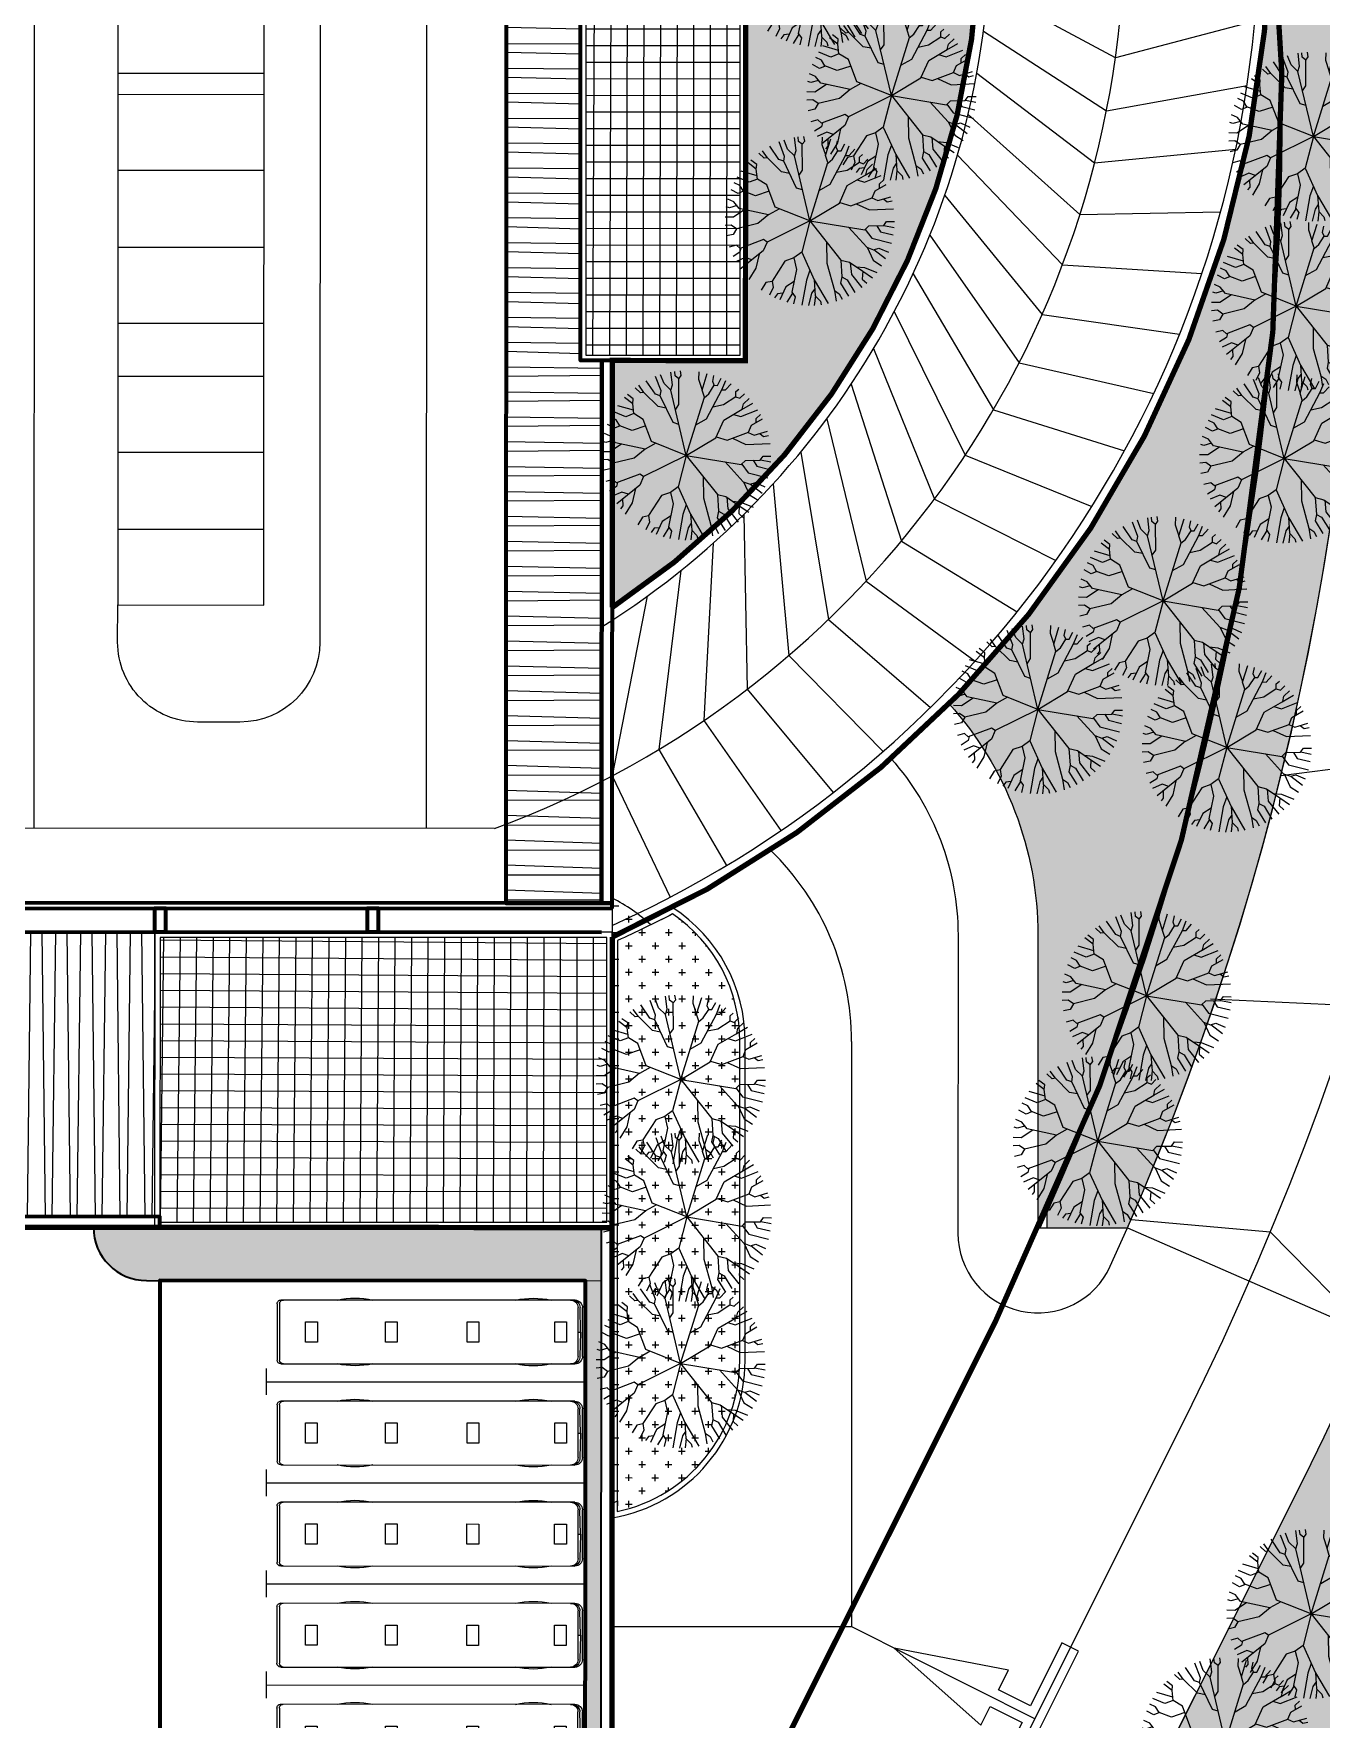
# Model space of a CAD drawing. Header units: millimetres. Extents: x -840588 to 786814, y -467537 to 194195.
# Drawn here: x 425150 to 473559, y -235413 to -172039 of the extents above; entities that cross this region are included whole.
import ezdxf

# ---------------------------------------------------------------- set-up
doc = ezdxf.new("R2010")
doc.units = ezdxf.units.MM
doc.header["$LTSCALE"] = 100
doc.header["$MEASUREMENT"] = 0
for name, color, linetype in [('1gt tim duong', 10, 'Continuous'), ('A-hatch', 139, 'Continuous'), ('A-Plnt', 23, 'Continuous'), ('A-tree', 3, 'Continuous'), ('caycay', 96, 'Continuous'), ('ct-ramdoc', 250, 'Continuous'), ('ctrinh-cot', 7, 'Continuous'), ('ctrinh-mai 1', 16, 'Continuous'), ('ctrinh-mai 2', 24, 'Continuous'), ('gthong-phan lanxe', 9, 'Continuous'), ('gthong-tim duong', 6, 'Continuous'), ('gthong-viahe', 5, 'Continuous')]:
    doc.layers.add(name, color=color, linetype=linetype)
for name, color, linetype, lineweight in [('A-Area', 134, 'Continuous', 35), ('ct-bai xe', 95, 'Continuous', 100), ('ct-phan loxe', 95, 'Continuous', 15), ('ct-xebuyt', 148, 'Continuous', 13), ('ctrinh-chinh', 24, 'Continuous', 100), ('PV_X_Lo', 1, 'Continuous', 9)]:
    doc.layers.add(name, color=color, linetype=linetype, lineweight=lineweight)
pattern_1 = [(0, (-616518.5952939871, -1205217.903546091), (1.665334536937735e-16, 0.625), []), (90, (-616518.5952939871, -1205217.903546091), (-0.625, 1.665334536937735e-16), [])]

# ---------------------------------------------------------------- blocks, each defined once
blk = doc.blocks.new('htrgrr')
at = {"ltscale": 10}
for p, q in [((-903.0737704914063, 0), (903.0737704914063, 0)), ((-1180.942622951232, -11161.06557377055), (-1180.942622951232, -277.8688524590107)), ((0, -69.46721311472356), (-903.0737704914063, -92.62295081967022)), ((-903.0737704914063, -162.0901639343938), (903.0737704914063, -162.0901639345102)), ((0, -162.0901639345102), (0, -69.46721311472356)), ((0, -69.46721311472356), (903.0737704914063, -92.62295081967022)), ((1180.942622951232, -277.8688524590107), (1180.942622951232, -11161.06557377055)), ((1042.008196720853, -11207.37704918033), (-1042.008196720853, -11207.37704918033)), ((1042.008196720853, -11300), (-1042.008196720853, -11300))]:
    blk.add_line(p, q, dxfattribs=at)
for points in [[(375.2198343565688, -1027.67339785106), (375.2198343565688, -594.4204250621842), (-375.2198343565688, -594.4204250621842), (-375.2198343565688, -1027.67339785106)], [(375.2198343565688, -4272.293837453122), (375.2198343565688, -3839.040864664246), (-375.2198343565688, -3839.040864664246), (-375.2198343565688, -4272.293837453122)], [(375.2198343565688, -7285.274362727185), (375.2198343565688, -6852.021389938309), (-375.2198343565688, -6852.021389938309), (-375.2198343565688, -7285.274362727185)], [(375.2198343565688, -10244.59532106423), (375.2198343565688, -9811.342348275357), (-375.2198343565688, -9811.342348275357), (-375.2198343565688, -10244.59532106423)]]:
    blk.add_lwpolyline(points, close=True, dxfattribs=at)
for centre, radius, start, end in [((-903.0737704914063, -277.8688524590107), 277.8688524590164, 90, 180), ((903.0737704914063, -277.8688524590107), 277.8688524590164, 0, 90), ((-903.0737704914063, -370.4918032786809), 277.8688524590164, 90, 180), ((-903.0737704914063, -439.9590163934045), 277.8688524590164, 90, 180), ((903.0737704914063, -370.4918032786809), 277.8688524590164, 0, 90), ((903.0737704914063, -439.9590163935209), 277.8688524590164, 0, 90), ((1919.031762295403, -1817.725409836043), 3169.441598360655, 167.9819880926131, 192.0180119073869), ((-1919.031762295403, -1817.725409836043), 3169.441598360655, 347.981988092613, 12.01801190738696), ((1919.031762295403, -8417.110655737692), 3169.441598360655, 167.9819880926131, 192.0180119073869), ((-1919.031762295403, -8417.110655737692), 3169.441598360655, 347.981988092613, 12.01801190738696), ((-1042.008196720853, -11068.44262295077), 138.9344262295082, 180, 270), ((-1042.008196720853, -11161.06557377055), 138.9344262295082, 180, 270), ((1042.008196720853, -11068.44262295077), 138.9344262295082, 270, 0), ((1042.008196720853, -11161.06557377055), 138.9344262295082, 270, 0)]:
    blk.add_arc(centre, radius, start, end, dxfattribs=at)
blk = doc.blocks.new('nhadauxenhieutang')
at = {"layer": 'ctrinh-mai 1'}
h = blk.add_hatch(dxfattribs=at)
h.set_pattern_fill('ANSI32', color=256, scale=2.5, angle=315, style=0)
h.set_pattern_definition([(0, (-616518.5952939871, -1205217.903546091), (2.775557561562891e-16, 0.9375), []), (0, (-616518.2827939877, -1205218.21604609), (2.775557561562891e-16, 0.9375), [])])
h.paths.add_polyline_path([(-5.400000885128975, 36.79999674111605), (-9.000001475214958, 36.79999674111605), (-9.000001475214958, -36.79999818676151), (-5.400000885128975, -36.79999818676151), (-5.400000885128975, -16.39999824017286), (-6.200001070392318, -16.39999824017286), (-6.200001070392318, 16.39999824040569), (-5.400000885128975, 16.39999824040569)], flags=0)
at = {"layer": 'ctrinh-mai 2'}
h = blk.add_hatch(dxfattribs=at)
h.set_pattern_fill('ANSI37', color=256, scale=5, angle=315, style=0)
h.set_pattern_definition(pattern_1)
h.paths.add_polyline_path([(-0.2000003806315362, 16.19999790634029), (-6.000000689644367, 16.19999790610746), (-6.000000689527951, -16.19999790587462), (-0.2000003807479516, -16.19999790610746)])
h = blk.add_hatch(dxfattribs=at)
h.set_pattern_fill('ANSI32', color=256, scale=2.5, angle=45, style=0)
h.set_pattern_definition([(90, (-616518.5952939871, -1205217.903546091), (-0.9375, 1.665334536937735e-16), []), (90, (-616518.2827939877, -1205217.591046091), (-0.9375, 1.665334536937735e-16), [])])
h.paths.add_polyline_path([(-126.0000206602272, -48.59999737353064), (-22.19975390762556, -48.59999737353064), (-22.19975390762556, -37.89999806811102), (-134.2000219970942, -37.89998831949197), (-134.2000219970942, -44.69999912194908), (-126.0000206602272, -44.69999912194908)])
h = blk.add_hatch(dxfattribs=at)
h.set_pattern_fill('ANSI37', color=256, scale=5, angle=315, style=0)
h.set_pattern_definition(pattern_1)
h.paths.add_polyline_path([(-5.200000857468694, -38.09999809740111), (-22.00000358792022, -38.09999809740111), (-22.00000358792022, -48.7999919091817), (-5.200000857468694, -48.7999919091817)])
at = {"layer": 'A-hatch'}
for p, q in [((-23.60000387125183, -5.600000336766243), (-18.10000266868155, -5.600000336766243)), ((-23.60000386845786, -6.400000282097608), (-18.10000266588759, -6.400000282097608)), ((-23.60000386997126, -9.250000085681677), (-18.10000266740099, -9.250000085681677)), ((-23.60000386973843, -12.14999988535419), (-18.10000266716816, -12.14999988535419)), ((-23.60000386973843, -14.99999968893826), (-18.10000266716816, -14.99999968893826)), ((-23.60000386973843, -16.99999955156818), (-18.10000266716816, -16.99999955156818)), ((-23.60000386962201, -19.84999935515225), (-18.10000266716816, -19.84999935515225)), ((-23.60000386985485, -22.74999915482476), (-18.10000266740099, -22.74999915482476))]:
    blk.add_line(p, q, dxfattribs=at)
blk.add_lwpolyline([(-23.60000386834145, -26.99999886238948), (-23.60000386822503, -25.59999895840883), (-18.10000266577117, -25.59999895840883), (-18.10000266577117, 25.59999751253054), (-23.60000386834145, 25.59999751253054), (-23.60000386834145, 26.99999741604552, -0.414213562373095), (-20.60000337660313, 29.99999720929191), (-19.00000281329267, 29.99999720929191, -0.4142135623730401), (-16.00000232155435, 26.99999741604552), (-16.00000232155435, -26.99999886238948, -0.4142135623730952), (-19.00000281329267, -29.99999865563586), (-20.60000337660313, -29.99999865563586, -0.4142135623730999)], format="xyb", close=True, dxfattribs=at)
blk.add_lwpolyline([(-23.60000386834145, 25.59999751253054), (-23.60000386822503, -25.59999895840883), (-18.10000266577117, -25.59999895840883), (-18.10000266577117, 25.59999751253054)], close=True, dxfattribs=at)
at = {"layer": 'A-Plnt'}
for radius, start, end in [(41.70000683516264, 294.0587962147717, 65.94120378522825), (41.30000676959753, 294.3067876879796, 65.69321231202035), (31.20000511407852, 302.1441577488064, 56.98409002094551), (30.80000504851341, 303.5007613258384, 56.49923867416157)]:
    blk.add_arc((-22.00000360608101, -7.229391485452652e-07), radius, start, end, dxfattribs=at)
at = {"layer": 'ct-ramdoc'}
for points in [[(19.13947632303461, -3.637822072254494), (13.90135251311585, -5.015531389974058), (9.104656457202509, -2.437302243662998)], [(8.940330802812241, -4.016967025585473), (13.56770165334456, -7.000090047484264), (18.85460896976292, -6.049064568942413)], [(8.695833623292856, -5.586223183432594), (13.12443502771202, -8.963075197534636), (18.42853907123208, -8.439400167902932)], [(8.371798451407813, -7.141004514880478), (12.57291873556096, -10.89843713515438), (17.86273921921384, -10.80056734243408)], [(7.969064915901981, -8.677282323827967), (11.91485248960089, -12.80021128756925), (17.15916494233534, -13.12440537824295)], [(7.488676566048525, -10.19107586098835), (11.15226437768433, -14.66253659524955), (16.32024794863537, -15.40288257901557)], [(6.931878167320974, -11.6784626361914), (10.28750461281743, -16.47967357584275), (15.34888772014529, -17.62812402565032)], [(6.30011247668881, -13.1355885847006), (9.32323828956578, -18.24602201278321), (14.24844149174169, -19.79243879276328)], [(5.595016503473744, -14.5586780521553), (8.26243717118632, -19.95613821339794), (13.02271264814772, -21.88834653189406)], [(4.818417268106714, -15.94404357788153), (7.108370530186221, -21.60475178784691), (11.67593757843133, -23.90860332385637)], [(3.972327067516744, -17.2880954509601), (5.864595073391683, -23.18678188952617), (10.21277103410102, -25.84622671594843)], [(3.058938261470757, -18.58735101064667), (4.534943980397657, -24.69735287525691), (8.638270041090436, -27.69451985461637)], [(2.080617591389455, -19.8384436708875), (3.123515089857392, -26.13180933124386), (6.957876421860419, -29.44709463161416)], [(1.039900048170239, -21.0381316433195), (1.634658270864747, -27.48573041963391), (5.17739798722323, -31.09789376216941)], [(-0.06051769712939858, -22.18330633826554), (0.07296201668214053, -28.75494350446388), (3.302988462965004, -32.64121172064915)], [(-1.217784279840998, -23.27100041834638), (-1.556760695995763, -29.93553701019846), (1.341126221464947, -34.07171445991844)], [(-2.428901030914858, -24.29839548841119), (-3.249487240565941, -31.02387247723527), (-0.7014081089291722, -35.38445784733631)], [(-3.69072974647861, -25.26282939803787), (-5.000000819563866, -32.01659577479586), (-2.817555079353042, -36.57490475242957)]]:
    blk.add_lwpolyline(points, dxfattribs=at)
at = {"layer": 'ctrinh-chinh'}
for points in [[(-5.400000885128975, 36.79999674111605), (-9.000001475214958, 36.79999674111605), (-9.000001475214958, -36.79999818676151), (-5.400000885128975, -36.79999818676151), (-5.400000885128975, -16.39999824017286), (-6.200001070392318, -16.39999824017286), (-6.200001070392318, 16.39999824040569), (-5.400000885128975, 16.39999824040569), (-5.400000885128975, 36.79999674111605)], [(-5.400000885128975, -36.79999818676151), (-5.000000819680281, -36.79999818676151), (-5.000000819680281, -16.39999968605116), (-5.400000885128975, -16.39999968605116)], [(-5.000000819563866, -36.99999817297794), (-5.000000819563866, -36.79999818676151), (-134.6000220626593, -36.79999818676151), (-134.6000220626593, -36.99999817297794), (-5.000000819563866, -36.99999817297794)], [(-22.20025371282827, -37.89999811095186), (-22.20025379094295, -36.99999817297794), (-21.80025338253472, -36.99999817297794), (-21.80025330442004, -37.89999811095186)], [(-14.20025240152609, -37.89999811095186), (-14.20025247964077, -36.99999817297794), (-13.80025207123253, -36.99999817297794), (-13.80025199311785, -37.89999811095186)], [(-22.00000360608101, -48.99999734596349), (-22.00000360608101, -48.59999737353064), (-126.0000206490513, -48.59999737353064), (-126.0000206490513, -48.99999734596349), (-22.00000360608101, -48.99999734596349)]]:
    blk.add_lwpolyline(points, close=True, dxfattribs=at)
blk.add_lwpolyline([(-134.2000216539018, -37.89999811374582), (-5.400001233094372, -37.89999775541946)], dxfattribs=at)
at = {"layer": 'ctrinh-cot', "ltscale": 5}
blk.add_lwpolyline([(-5.000000819563866, -16.39999824017286), (-5.000000819563866, -48.99999189539813), (-134.6000220616115, -48.99999189539813), (-134.6000220616115, 48.9999959000852), (-5.000000819563866, 48.9999959000852), (-5.000000819563866, 16.39999824040569), (0, 16.39999824040569), (0, -16.39999824017286), (-5.000000819563866, -16.39999824017286)], dxfattribs=at)
for points in [[(0, 16.39999824040569), (-6.200001070392318, 16.39999824040569), (-6.200001070392318, -16.39999824017286), (0, -16.39999824017286)], [(-0.2000003807479516, 16.19999790610746), (-6.000000689644367, 16.19999790610746), (-6.000000689644367, -16.19999790610746), (-0.2000003807479516, -16.19999790610746)], [(-22.20000362070277, -48.99999189539813), (-5.00000082468614, -48.99999189539813), (-5.00000082468614, -37.89999811118469), (-22.20000362070277, -37.89999811118469)], [(-22.00000358792022, -48.7999919091817), (-5.200000857468694, -48.7999919091817), (-5.200000857468694, -38.09999809740111), (-22.00000358792022, -38.09999809740111)]]:
    blk.add_lwpolyline(points, close=True, dxfattribs=at)
at = {"layer": 'ctrinh-mai 1'}
blk.add_lwpolyline([(-126.0000206602272, -48.59999737353064), (-22.19975390762556, -48.59999737353064), (-22.19975390762556, -37.89999806811102), (-134.2000219970942, -37.89998831949197), (-134.2000219970942, -44.69999912194908), (-126.0000206602272, -44.69999912194908)], close=True, dxfattribs=at)
at = {"layer": 'gthong-tim duong', "ltscale": 50}
for p, q in [((-26.75000378268305, 33.99999693408608), (-26.75000378268305, -33.99999837973155)), ((-12.00000196695328, 33.99999693408608), (-12.00000196695328, -33.99999837973155))]:
    blk.add_line(p, q, dxfattribs=at)
blk.add_lwpolyline([(-9.427710584597662, -33.99999837973155), (-117.5000192596344, -33.99999837973155, -0.4142135623732263), (-128.0000209807185, -23.49999910336919), (-128.000020980835, 23.49999765749089, -0.4142135623727053), (-117.5000192597508, 33.99999693385325), (-9.427710584946908, 33.99999693408608)], format="xyb", dxfattribs=at)
blk.add_arc((-22.00000360608101, -7.229391485452652e-07), 36.25000594183803, 290.2930482890334, 69.70695171096666, dxfattribs=at)
blk = doc.blocks.new('plxe')
at = {"ltscale": 0.1}
for p, q in [((0, 0), (-8.485282087814994, 8.485282085835934)), ((-0.3535533662652597, -0.353553366381675), (0.3535533661488444, 0.3535533661488444))]:
    blk.add_line(p, q, dxfattribs=at)
blk = doc.blocks.new('A$C537F0C63')
at = {"layer": 'caycay'}
for p, q in [((6.159981289129064, 11.93632074141715), (6.202302373265411, 12.27858844433285)), ((6.605483960749552, 11.93623077391385), (6.617402898351429, 12.259334795428)), ((6.826178093167982, 11.29693891192437), (6.890286666319298, 12.23129105439875)), ((3.003826198455499, 10.71583942823054), (2.568862697771692, 11.14364282684619)), ((3.269952949845901, 10.73353164103173), (2.956771443390608, 11.39790803732103)), ((3.573577700022724, 11.08070473705084), (3.272457403527369, 11.57568824168993)), ((3.810128005825391, 11.09643069598314), (3.573577700022724, 11.08070473705084)), ((3.910690972326847, 11.37062830588184), (3.788839569944685, 11.81686011959391)), ((3.810128005825391, 11.09643069598314), (3.910690972326847, 11.37062830588184)), ((4.235841180721764, 10.50048805131519), (3.810128005825391, 11.09643069598314)), ((4.712688563198753, 10.80137484274019), (4.265887160996499, 11.99052643422328)), ((4.700099824054632, 10.83487223221164), (4.906208114261972, 11.58543264324908)), ((4.906208114261972, 11.58543264324908), (4.852080984670465, 12.1454581428552)), ((6.353129947037814, 11.71136866716915), (6.159981289129064, 11.93632074141715)), ((6.353129947037814, 11.71136866716915), (6.605483960749552, 11.93623077391385)), ((6.447514687970397, 9.84495994712779), (6.353129947037814, 11.71136866716915)), ((6.970036149243242, 10.92007571294744), (6.826178093167982, 11.29693891192437)), ((6.970036149243242, 10.92007571294744), (7.441234408583114, 11.42699881628141)), ((7.441234408583114, 11.42699881628141), (7.651727496751846, 12.08642798159781)), ((7.68363426896758, 10.90806475621866), (8.019816777752567, 11.97964079065423)), ((8.113333231842262, 10.69883864084841), (8.712313031195663, 11.70768604843033)), ((8.933407776050444, 10.87226001470481), (9.272947348141315, 11.41112699440055)), ((9.171925964052207, 10.85838502353727), (9.537986088387697, 11.24360011898898)), ((1.76967368680198, 9.623145921275864), (1.343038968556357, 9.988975225947797)), ((2.008257406407211, 10.05514116568156), (1.666088850062806, 10.35901247844595)), ((2.310344671936036, 10.1849830326064), (2.008257406407211, 10.05514116568156)), ((2.272467924871307, 10.54832825371341), (2.042717878081021, 10.72445268446245)), ((2.296077634156973, 10.19319036591696), (2.272467924871307, 10.54832825371341)), ((3.222511420288356, 9.660279909650853), (2.296077634156973, 10.19319036591696)), ((3.269952949845901, 10.73353164103173), (3.003826198455499, 10.71583942823054)), ((4.50370063718583, 8.70506324478265), (3.269952949845901, 10.73353164103173)), ((4.592421611992904, 10.24268936957378), (4.235841180721764, 10.50048805131519)), ((4.577421300939022, 10.28284407086176), (4.712688563198753, 10.80137484274019)), ((6.125898059370229, 6.139521315279126), (4.577421300939022, 10.28284407086176)), ((6.125898059370229, 6.139521315279126), (6.970036149243242, 10.92007571294744)), ((6.717420145090728, 9.489459469132271), (6.447514687970397, 9.84495994712779)), ((6.948042777010414, 8.570320168466424), (7.76638461697803, 10.55685856171476)), ((7.392351211692585, 9.648875252361904), (7.965382829468581, 9.797246468468074)), ((7.76638461697803, 10.55685856171476), (7.68363426896758, 10.90806475621866)), ((7.76638461697803, 10.55685856171476), (8.113333231842262, 10.69883864084841)), ((7.965382829468581, 9.797246468468074), (8.933407776050444, 10.87226001470481)), ((8.933407776050444, 10.87226001470481), (9.171925964052207, 10.85838502353727)), ((9.733678942880942, 10.44985240105962), (10.13871553562058, 10.78615722681207)), ((9.786865097747068, 10.09668076723392), (9.733678942880942, 10.44985240105962)), ((9.745379681935447, 9.38050785887026), (9.786865097747068, 10.09668076723392)), ((9.759203255198372, 9.619244142235402), (10.88575250038048, 10.01737219720235)), ((9.786865097747068, 10.09668076723392), (10.35685576614924, 10.5884511891054)), ((0.9218848354175861, 8.526406249260617), (0.5914981488203921, 8.797440291094972)), ((2.008086131005257, 8.717519836023712), (0.7635036424217105, 9.129316388596635)), ((1.920139873705921, 9.225739964920649), (1.087115961723612, 9.647311538588838)), ((1.883955297300417, 9.24431646832818), (1.76967368680198, 9.623145921275864)), ((3.267708861298161, 8.533747915149434), (1.883955297300417, 9.24431646832818)), ((2.5351559760893, 8.909919010715385), (2.008086131005257, 8.717519836023712)), ((3.993460937123018, 9.543984048803395), (3.222511420288356, 9.660279909650853)), ((5.316408449507435, 8.305498213470855), (4.50370063718583, 8.70506324478265)), ((6.527199968382774, 8.412167402177147), (6.948042777010414, 8.570320168466424)), ((8.578119715861249, 7.281614840641851), (9.092822924165375, 8.921003827472305)), ((9.092822924165375, 8.921003827472305), (9.745379681935447, 9.38050785887026)), ((9.745379681935447, 9.38050785887026), (10.35249974897306, 9.183089075660973)), ((9.944313991869421, 8.175001025898382), (10.80974500087541, 8.559510920527828)), ((10.35249974897306, 9.183089075660973), (11.20201209581137, 9.59306054910121)), ((10.80974500087541, 8.559510920527828), (11.04832709143011, 8.991530669089116)), ((11.04832709143011, 8.991530669089116), (11.44374410946693, 9.207825855861302)), ((11.20595707066968, 8.407509828190086), (11.70062178621083, 8.711759320220153)), ((1.12084364940165, 7.320901045324717), (0.1511815814883448, 7.552586191002774)), ((1.280611972542829, 8.044912836274307), (0.444487546075834, 8.466659778718167)), ((0.7097976248769555, 7.419110072511103), (0.4466466944213607, 7.186909447627841)), ((0.9357337090696092, 8.218872061683214), (0.9218848354175861, 8.526406249260617)), ((1.541375211712875, 7.549264594850683), (1.12084364940165, 7.320901045324717)), ((1.521030883770436, 7.555591163691133), (1.280611972542829, 8.044912836274307)), ((3.097987199351337, 7.065927705370996), (1.521030883770436, 7.555591163691133)), ((3.884867362274235, 7.354371150599036), (3.097987199351337, 7.065927705370996)), ((3.914115354094974, 7.298525660517043), (3.267708861298161, 8.533747915149434)), ((8.94424461397648, 8.447760988721711), (9.944313991869421, 8.175001025898382)), ((9.0886019582249, 6.750771228889789), (11.18806748264615, 7.336222721740342)), ((10.79366673980257, 8.552387381641893), (11.20595707066968, 8.407509828190086)), ((11.18806748264615, 7.336222721740342), (11.54099752982074, 7.835271000905777)), ((11.33254625860354, 7.540524095533328), (11.89576276779189, 7.413002362918633)), ((11.54099752982074, 7.835271000905777), (11.95948603860597, 8.053456869412912)), ((11.89576276779189, 7.413002362918633), (12.11310363743178, 7.4986918541872)), ((1.757476259455871, 6.679553776459215), (0.00855774800220388, 6.661205396139849)), ((0.4466466944213607, 7.186909447627841), (0.08666564667146304, 7.2448509023925)), ((2.703754449681583, 7.188340914177388), (1.757476259455871, 6.679553776459215)), ((6.125898059370229, 6.139521315279126), (2.179125049486174, 5.25103580450741)), ((6.125898059370229, 6.139521315279126), (3.914115354094974, 7.298525660517043)), ((6.125898059370229, 6.139521315279126), (4.039744528603478, 3.175083687405277)), ((6.125898059370229, 6.139521315279126), (8.578119715861249, 7.281614840641851)), ((6.125898059370229, 6.139521315279126), (9.309124815248651, 4.773858037136961)), ((6.125898059370229, 6.139521315279126), (6.842971201978798, 3.89649221743457)), ((8.279060999553622, 7.142313947006187), (9.0886019582249, 6.750771228889789)), ((9.075402950122225, 6.757166716884967), (9.900688603102026, 6.150819989943557)), ((9.900688603102026, 6.150819989943557), (11.46386237296974, 5.868288854795537)), ((10.77352595946286, 7.220637597380119), (11.64532254343067, 6.712682137225784)), ((11.46386237296974, 5.868288854795537), (11.83055046181835, 6.160203181647375)), ((11.64532254343067, 6.712682137225784), (12.23443119234435, 6.755833524115587)), ((11.83055046181835, 6.160203181647375), (12.26543294043586, 6.154373944329564)), ((0.5706603464168438, 5.768348654561123), (-1.699427230050787e-06, 5.730386201154033)), ((0.7806298194373085, 5.506956316930882), (0.04189879572368227, 5.315400935116486)), ((1.063396316407307, 5.057959221958299), (0.1397583337929973, 4.775609911099309)), ((0.7973220304920687, 5.486148682266503), (0.5706603464168438, 5.768348654561123)), ((1.863759347223095, 5.527326392111718), (0.7973220304920687, 5.486148682266503)), ((1.301357276712224, 5.505615774418402), (1.063396316407307, 5.057959221958299)), ((2.147618291040999, 5.278660692089034), (1.715808944849414, 4.625734219735023)), ((2.179125049486174, 5.25103580450741), (1.863759347223095, 5.527326392111718)), ((3.339595652047137, 5.512285084278119), (2.113923366072413, 3.99826194187699)), ((9.309124815248651, 4.773858037136961), (9.56344752651421, 4.969106941811333)), ((9.56344752651421, 4.969106941811333), (11.29217119894747, 4.430094099112466)), ((11.46386237296974, 5.868288854795537), (11.72795570972085, 5.469711782065133)), ((11.72795570972085, 5.469711782065133), (12.21933158095999, 5.388423248077743)), ((1.715808944849414, 4.625734219735023), (0.307439249689196, 4.179975674378511)), ((1.230773230763589, 3.880098522535263), (0.5654086178583384, 3.53661498738802)), ((1.603983964610961, 3.791791144500166), (0.7979776640349883, 3.08873558965206)), ((1.623038097397512, 3.787286263777787), (1.230773230763589, 3.880098522535263)), ((2.113923366072413, 3.99826194187699), (1.623038097397512, 3.787286263777787)), ((2.086705644269387, 3.98654600703594), (1.703781163858366, 3.019787908731814)), ((4.993965494963049, 4.531040710644447), (5.060837633816845, 3.005173691082746)), ((6.842971201978798, 3.89649221743457), (6.058139944627328, 1.852742682112876)), ((6.842971201978798, 3.89649221743457), (7.432333557888342, 3.519514546744176)), ((9.309124815248651, 4.773858037136961), (9.616567334425781, 4.170077324375598)), ((9.616567334425781, 4.170077324375598), (11.35931998142405, 2.929313197353622)), ((9.93769863442867, 3.941450450896809), (10.23341044859262, 2.932877378403646)), ((10.47633774106362, 3.557950291473389), (10.95106070157999, 3.753440934466198)), ((10.95106070157999, 3.753440934466198), (11.66045975862653, 3.481945362666011)), ((11.22320598487931, 4.451586098773987), (11.30987888816526, 4.16373455730718)), ((11.29217119894747, 4.430094099112466), (11.5425597731919, 4.68452039962358)), ((11.30987888816526, 4.16373455730718), (11.83210555871847, 3.873839490315731)), ((11.5425597731919, 4.68452039962358), (12.06343262891096, 4.577516196506622)), ((1.703781163858366, 3.019787908731814), (1.11193678613563, 2.596291564444982)), ((2.360128743846872, 2.528373258541251), (1.492859571077133, 2.110982061632967)), ((2.952599385069334, 2.620357636184053), (2.360128743846872, 2.528373258541251)), ((3.428623164742021, 2.985834134982724), (2.496129963798012, 2.269877917915437)), ((3.369906157186051, 2.940729452180676), (3.339813401926222, 2.088173656051367)), ((4.039744528603478, 3.175083687405277), (3.428623164742021, 2.985834134982724)), ((4.039744528603478, 3.175083687405277), (4.031693542077846, 1.955804082903342)), ((5.060837633816845, 3.005173691082746), (4.630837960547069, 0.98501350143124)), ((6.328418276112643, 2.556572256453364), (6.621925523577374, 1.860491597191867)), ((7.432333557888342, 3.519514546744176), (7.280434323314694, 2.677135711990559)), ((7.280434323314694, 2.677135711990559), (7.715867288097797, 1.041460912816547)), ((7.432333557888342, 3.519514546744176), (8.098582012036786, 3.326026642433135)), ((8.098582012036786, 3.326026642433135), (9.111636380646814, 1.936837856093916)), ((10.23341044859262, 2.932877378403646), (10.78588893792767, 2.142211417256476)), ((10.9181057199894, 3.243447097807802), (10.92924841445711, 2.741344290425332)), ((10.92924841445711, 2.741344290425332), (11.10547083382698, 2.548124503166036)), ((2.496129963798012, 2.269877917915437), (1.822411499113514, 1.760689831018681)), ((2.56307497484886, 1.709560079856601), (2.246554855188151, 1.380875038601516)), ((2.496129963798012, 2.269877917915437), (2.56307497484886, 1.709560079856601)), ((3.339813401926222, 2.088173656051367), (2.637745125197398, 1.087092649082479)), ((3.661068871806492, 1.723103908010671), (3.151986367873178, 0.7683009200591187)), ((4.151889424236288, 1.488197098566161), (3.632459803578968, 0.5291005140024936)), ((4.031693542077846, 1.955804082903342), (3.661068871806492, 1.723103908010671)), ((4.029956023412524, 1.954728688528121), (4.151889424236288, 1.488197098566161)), ((6.058139944627328, 1.852742682112876), (5.148106664306397, 0.07830981133520254)), ((6.058139944627328, 1.852742682112876), (6.046166258151061, 0.6926535401726142)), ((6.621925523577374, 1.860491597191867), (7.04603830007909, 0.06930147462480818)), ((7.510773716396216, 1.811866424770415), (8.13382774245838, 1.455661724790843)), ((8.13382774245838, 1.455661724790843), (8.63363335412214, 0.5354539643340104)), ((9.111636380646814, 1.936837856093916), (9.05441034496107, 1.457435791671742)), ((9.05441034496107, 1.457435791671742), (9.356284565004898, 0.9185323608435283)), ((9.108831235360412, 1.913318816441461), (9.563043515889149, 1.847932786524325)), ((9.563043515889149, 1.847932786524325), (9.928087916650838, 1.318988235496363)), ((4.291746997165319, 0.7246533119759988), (4.111621739852126, 0.339800697278406)), ((4.630837960547069, 0.98501350143124), (4.291746997165319, 0.7246533119759988)), ((4.630837960547069, 0.98501350143124), (4.553144487388636, 0.2048409433373308)), ((5.687346443359274, 0.2823844214362907), (5.63783512871305, 0.01939518188373768)), ((6.046166258151061, 0.6926535401726142), (5.687346443359274, 0.2823844214362907)), ((6.032371784920542, 0.6769075088304817), (6.148760987558489, 2.060398401226848e-06)), ((6.051426148278551, 1.202184490222862), (6.300487340380641, 0.8879269488934369)), ((6.300487340380641, 0.8879269488934369), (6.566832978940511, 0.01583402863980155)), ((7.715867288097797, 1.041460912816547), (7.500958808541327, 0.7001980161367101)), ((7.500958808541327, 0.7001980161367101), (7.660945140349213, 0.1949458228082221)), ((7.68101589476646, 0.9861165687689208), (8.13231261911642, 0.3370629204364377)), ((8.374018521320977, 1.013457626351737), (8.758654683351779, 0.9918956518486084)), ((8.758654683351779, 0.9918956518486084), (8.994797214174469, 0.7114704464074748))]:
    blk.add_line(p, q, dxfattribs=at)

msp = doc.modelspace()

# ---------------------------------------------------------------- hatches: boundary and pattern name
at = {"layer": 'A-Area'}
h = msp.add_hatch(dxfattribs=at)
h.set_pattern_fill('AR-B816', color=256, scale=74.99999999999999, angle=-0.02274081717208486, style=0)
h.set_pattern_definition([(359.9772591828279, (-616218387.0630271, -1205141167.613114), (0.2381412742957028, 599.9999527406096), []), (89.97725918282791, (-616218387.0630271, -1205141167.613114), (-599.7618114663136, 600.2380940149052), [599.9999999999999, -599.9999999999999])])
edge = h.paths.add_edge_path(flags=0)
edge.add_line((302878.3557215687, -262867.696010819), (302913.2831141905, -174867.6885176406))
edge.add_ellipse((300913.2865825894, -174866.89320806), major_axis=(1414.772413770463, 1413.64980689558), ratio=0.9999999999602064, start_angle=314.9999568365287, end_angle=393.4631285487676)
edge.add_line((301314.0606587868, -172907.4629594302), (301278.3555004598, -262867.0609842797))
edge.add_line((301278.3555004598, -262867.0609842798), (301278.3891251602, -262867.0609976255))
edge.add_line((301278.3891251602, -262867.0609976255), (301275.1908956753, -270840.5365897039))
edge.add_line((301275.1908956752, -270840.536589704), (316148.7282791423, -280472.9673214267))
edge.add_line((316148.7282791424, -280472.9673214265), (430302.4218330808, -280518.2751681765))
edge.add_line((430302.4218330809, -280518.2751681766), (446483.8399608564, -249137.8867214562))
edge.add_line((446483.8399608565, -249137.8867214564), (446496.6253684345, -216924.8909046253))
edge.add_line((446496.6253684344, -216924.8909046252), (427396.6238229563, -216917.1064163352))
edge.add_ellipse((429396.6239932503, -216917.9002207129), major_axis=(1414.774987292363, 1413.652378375419), ratio=0.9999999999369273, start_angle=134.9999999981931, end_angle=225.0000000018069)
edge.add_line((429395.8301888727, -218917.9003910072), (445895.8315938, -218924.4492771237))
edge.add_line((445895.8315937998, -218924.4492771238), (445883.8976438556, -248992.1868160052))
edge.add_line((445883.8976438556, -248992.1868160052), (435917.1788086989, -268320.499459358))
edge.add_line((435917.1788086993, -268320.499459358), (424373.991161426, -268315.9192005898))
edge.add_line((424373.9911614259, -268315.9192005898), (422981.7214197326, -269354.6147792203))
edge.add_line((422981.7214197323, -269354.6147792203), (431162.2581461054, -277541.6478314075))
edge.add_line((431162.2581461053, -277541.6478314074), (429936.8160105297, -279918.1299128306))
edge.add_line((429936.81601053, -279918.1299128308), (321538.2732731244, -279875.1062978427))
edge.add_line((321538.2732731243, -279875.1062978425), (310542.6382632614, -268870.7394371476))
edge.add_line((310542.6382632614, -268870.7394371476), (308875.9748193183, -268870.0779348349))
edge.add_ellipse((308878.3562324513, -262870.0774239523), major_axis=(4244.324961760632, 4240.957135009889), ratio=0.9999999999918062, start_angle=134.9999999997653, end_angle=225.0000000002348, ccw=False)
at = {"layer": 'A-tree'}
h = msp.add_hatch(dxfattribs=at)
h.set_pattern_fill('CROSS', color=256, scale=2000.000000000001, angle=-360.0227408171721, style=0)
h.set_pattern_definition([(359.9772591828279, (-616218387.0630271, -1205141167.613114), (500.1984116790877, 499.8015095552619), [250.0000000000001, -750.0000000000002]), (89.97725918282791, (-616218262.1126498, -1205141292.662717), (-499.8015095552618, 500.1984116790877), [250.0000000000001, -750.0000000000002])])
edge = h.paths.add_edge_path(flags=0)
edge.add_line((477605.0558006159, -249194.8672460365), (484659.644068077, -226151.5511247417))
edge.add_line((484659.6440680772, -226151.5511247418), (485457.2550230179, -223423.8614142927))
edge.add_line((485457.2550230179, -223423.8614142927), (487824.3932891242, -213552.694368454))
edge.add_line((487824.3932891244, -213552.694368454), (489671.2926700955, -202263.5427721748))
edge.add_line((489671.2926700953, -202263.5427721748), (490687.1970309293, -176805.4038965417))
edge.add_line((490687.1970309293, -176805.4038965417), (487769.3233296206, -153340.2875072402))
edge.add_line((487769.3233296204, -153340.2875072402), (480976.4077471095, -130013.1338187185))
edge.add_ellipse((329649.3124437507, -191175.0204291777), major_axis=(115459.5462033704, 115367.9302805004), ratio=0.9999999999801463, start_angle=337.0298268449972, end_angle=357.0672317531973)
edge.add_ellipse((341899.9792381218, -183495.4987234158), major_axis=(-105317.0846287929, 105400.7189791604), ratio=0.9999999999819038, start_angle=268.0291377676273, end_angle=280.628079044927)
edge.add_ellipse((445535.4951071424, -56740.08011858841), major_axis=(-14020.17255329525, 14031.30624568399), ratio=0.9999999999638965, start_angle=56.08423022248286, end_angle=91.90032504192267)
edge.add_line((431976.8265053129, -71217.83198487756), (431979.5734671012, -71220.61044227032))
edge.add_line((431979.5734671013, -71220.61044227032), (447395.9702856169, -85959.97937107702))
edge.add_ellipse((341937.6178550805, -185476.469391327), major_axis=(102571.1597210439, 102489.7705958766), ratio=0.9999999999972935, start_angle=339.7563880059644, end_angle=358.36230131080504, ccw=False)
edge.add_ellipse((370083.9498962298, -174828.7746179221), major_axis=(81349.5484326733, 81284.99843053144), ratio=0.9999999999989089, start_angle=288.4347609144317, end_angle=340.80547601568406, ccw=False)
edge.add_line((472922.4874526936, -226299.4963273128), (464696.8577824694, -242734.3101603961))
edge.add_line((464696.8577824695, -242734.3101603962), (477605.0558006162, -249194.8672460366))
h = msp.add_hatch(dxfattribs=at)
h.set_pattern_fill('CROSS', color=256, scale=2000.000000000001, angle=-360.0227408171721, style=0)
h.set_pattern_definition([(359.9772591828279, (-616218387.0630273, -1205141167.613114), (500.1984116790875, 499.801509555262), [250.0000000000001, -750.0000000000002]), (89.97725918282791, (-616218262.1126499, -1205141292.662717), (-499.801509555262, 500.1984116790875), [250.0000000000002, -750.0000000000005])])
edge = h.paths.add_edge_path(flags=0)
edge.add_line((300932.4714440375, -128677.2648410548), (300932.471461205, -128677.2212938116))
edge.add_line((300932.4714612049, -128677.2212938116), (316094.7419499613, -118872.9402049151))
edge.add_line((316094.7419499613, -118872.9402049151), (446935.6282398235, -118924.5083804105))
edge.add_line((446935.6282398235, -118924.5083804105), (446935.519286496, -118924.2748713427))
edge.add_ellipse((446868.3074413108, -133924.1244701017), major_axis=(-10602.39122735721, 10610.8107929554), ratio=0.9999999999903323, start_angle=253.0679679821966, end_angle=314.7660096234019, ccw=False)
edge.add_ellipse((370084.1313651989, -174828.7730186891), major_axis=(-72096.25947737768, 72153.51252275555), ratio=0.9999999999994099, start_angle=200.9923665342715, end_angle=253.0679675690031, ccw=False)
edge.add_line((463243.7613240983, -216365.3032774196), (463243.5364628972, -216930.2928949371))
edge.add_line((463243.5364628972, -216930.292894937), (466274.8083046313, -216931.4960130308))
edge.add_ellipse((370085.7721309225, -174828.4163137291), major_axis=(-74216.73769802367, 74275.67465650149), ratio=0.9999999999981083, start_angle=201.3831764622951, end_angle=253.7890017387414)
edge.add_ellipse((444595.9402026098, -133923.2228294715), major_axis=(-14136.52146655014, 14147.74755387945), ratio=0.9999999999961796, start_angle=253.7890017391638, end_angle=314.6568416411744)
edge.add_line((444723.6622414563, -113923.6306562404), (305938.496692562, -113868.5458809301))
edge.add_line((305938.4966925623, -113868.5458809301), (300936.153405424, -118866.9192688151))
edge.add_line((300936.1534054237, -118866.9192688151), (300932.4091882713, -128677.2648163453))
edge.add_line((300932.4091882714, -128677.2648163453), (300932.4714440374, -128677.2648410547))
h = msp.add_hatch(dxfattribs=at)
h.set_pattern_fill('CROSS', color=256, scale=2000.000000000001, angle=-360.0227408171721, style=0)
h.set_pattern_definition([(359.9772591828279, (-616218387.063027, -1205141167.613114), (500.1984116790875, 499.801509555262), [250.0000000000001, -750.0000000000002]), (89.97725918282791, (-616218262.1126497, -1205141292.662717), (-499.8015095552619, 500.1984116790875), [250.0000000000001, -750.0000000000002])])
edge = h.paths.add_edge_path(flags=0)
edge.add_ellipse((446869.2500152976, -133925.1744441372), major_axis=(-10602.3911001169, 10610.81066561404), ratio=0.9999999999879321, start_angle=253.0679683941579, end_angle=314.7655833629091)
edge.add_line((446936.5734532714, -118925.3255259957), (446931.7350643153, -129847.5022782386))
edge.add_ellipse((429916.3372316093, -167918.352916656), major_axis=(29498.2523931911, 29474.84584340876), ratio=0.9999999999952606, start_angle=314.97823596143803, end_angle=380.9409479572547, ccw=False)
edge.add_ellipse((429918.4325932839, -167920.6022186925), major_axis=(-29473.36359564523, 29496.76896834572), ratio=0.9999999999949174, start_angle=180.3490768519982, end_angle=224.9813243988862, ccw=False)
edge.add_ellipse((449902.111504657, -205927.101910562), major_axis=(-9188.738953054819, 9196.035909818711), ratio=0.999999999995595, start_angle=224.9999999980739, end_angle=266.97025699229414, ccw=False)
edge.add_line((462902.1104809364, -205932.2616386375), (462897.7451082233, -216930.8728185663))
edge.add_line((462897.7451082231, -216930.8728185662), (462990.9321198793, -216930.909804692))
edge.add_ellipse((370085.0735867221, -174829.8231802462), major_axis=(72153.5126778928, 72096.25963239183), ratio=0.9999999999991426, start_angle=290.6446761280223, end_angle=343.0679676294053)
h = msp.add_hatch(dxfattribs=at)
h.set_pattern_fill('CROSS', color=256, scale=2000.000000000001, angle=-360.0227408171721, style=0)
h.set_pattern_definition([(359.9772591828279, (-616218387.0630271, -1205141167.613114), (500.1984116790875, 499.801509555262), [250.0000000000001, -750.0000000000002]), (89.97725918282791, (-616218262.1126498, -1205141292.662717), (-499.8015095552619, 500.1984116790875), [250.0000000000001, -750.0000000000002])])
edge = h.paths.add_edge_path(flags=0)
edge.add_line((446926.2646905854, -142241.4689291973), (446922.5800660749, -151524.9258157207))
edge.add_line((446922.5800660747, -151524.9258157207), (451923.9059419307, -151529.2095996438))
edge.add_line((451923.9059419308, -151529.2095996437), (451909.5612835503, -184326.9064839579))
edge.add_line((451909.5612835504, -184326.9064839579), (446909.5616773787, -184324.921973106))
edge.add_line((446909.5616773788, -184324.921973106), (446905.8770522942, -193608.3803057404))
edge.add_ellipse((429916.0722105723, -167918.1772813639), major_axis=(21787.53123248019, 21770.24305799345), ratio=0.9999999999909346, start_angle=258.5007603845125, end_angle=371.499239614968)
h = msp.add_hatch(dxfattribs=at)
h.set_pattern_fill('CROSS', color=256, scale=2000.000000000002, angle=-360.0227408171721, style=0)
h.set_pattern_definition([(359.9772591828279, (-616218387.063027, -1205141167.613114), (500.1984116790877, 499.8015095552619), [250.0000000000002, -750.0000000000005]), (89.97725918282791, (-616218262.1126497, -1205141292.662717), (-499.8015095552618, 500.1984116790877), [250.0000000000002, -750.0000000000005])])
edge = h.paths.add_edge_path(flags=0)
edge.add_line((446902.1574364044, -204544.8023259339), (446893.112004376, -227301.1717471469))
edge.add_ellipse((444235.2026536668, -221921.9971798472), major_axis=(-4240.956487583629, 4244.324313820237), ratio=0.999999959646766, start_angle=161.3172242978997, end_angle=163.4617994826196)
edge.add_line((447092.5452989101, -227197.9420382598), (447092.3859421893, -227599.4430184371))
edge.add_ellipse((445894.6382591306, -221924.4627986788), major_axis=(-4099.591225645579, 4102.846790971354), ratio=0.9999999999577425, start_angle=146.9405439624871, end_angle=224.9999999989105)
edge.add_line((451694.637802802, -221926.76483123), (451699.4006282877, -209926.7657768835))
edge.add_ellipse((445899.4010848493, -209924.4637440995), major_axis=(-4099.591225459576, 4102.846790785203), ratio=0.9999999999654503, start_angle=224.9999999963897, end_angle=280.7194652589158)
edge.add_ellipse((429916.0722735077, -167918.1166799913), major_axis=(29639.53144151133, 29616.01278830559), ratio=0.9999999888976053, start_angle=251.1177327624619, end_angle=252.3760554467409, ccw=False)
edge.add_ellipse((444239.8762467387, -209922.0390538451), major_axis=(4244.466682043394, 4241.098742839112), ratio=0.9999999999670663, start_angle=1.836655080275504, end_angle=18.68263244061608)

# ---------------------------------------------------------------- linework, layer by layer
at = {"layer": '1gt tim duong', "ltscale": 3}
for p, q in [((455899.4002971927, -209928.4327655707), (455890.6684504685, -231928.4310327263)), ((446890.6691593593, -231924.8589136118), (455890.6684504685, -231928.4310327262)), ((455890.6684504685, -231928.4310327263), (462780.600844447, -235376.8444512967))]:
    msp.add_line(p, q, dxfattribs=at)
msp.add_lwpolyline([(515922.8772067855, 20221.68832273027), (427772.0959360743, -40906.64025696714, 0.4745498610999931), (425347.8572467146, -71797.67651018528), (443846.9178660962, -89484.33069521091, -0.08121578597772923), (469113.5637293396, -126942.0787013436, -0.2326820037330457), (468451.2471277936, -224061.6379458749), (439519.1103299925, -281868.0672685042, -0.284078157769849), (421626.2092341772, -292916.6358307998), (-54965.03687705394, -292727.475738122, 0.09514921418312652), (-66078.29765021348, -294857.0599261856), (-155993.3475775713, -330672.0568902874), (-162786.4893368158, -332678.2426036603)], format="xyb", dxfattribs=at)
msp.add_arc((445899.4010848494, -209924.4637443323), 9999.999999999998, 359.9772591828279, 45.91779140548878, dxfattribs=at)
at = {"layer": 'A-Area'}
for p, q in [((446496.6253684344, -216924.8909046252), (427396.6238229565, -216917.1064163352)), ((446483.8399608565, -249137.8867214564), (446496.6253684344, -216924.8909046252)), ((429395.8301888727, -218917.9003910072), (445895.8315937998, -218924.4492771238)), ((445895.8315937998, -218924.4492771238), (445883.8976438556, -248992.1868160052))]:
    msp.add_line(p, q, dxfattribs=at)
msp.add_arc((429396.6239932503, -216917.9002207129), 2000.000327825617, 179.9772591828279, 269.9772591828279, dxfattribs=at)
at = {"layer": 'A-Plnt'}
msp.add_lwpolyline([(316148.728280769, -280472.9632236077), (430302.4239456664, -280518.2710711954), (446483.8399608565, -249137.8867214564), (446496.6253640672, -216924.901614834), (446896.6226701944, -216924.9130605714), (446883.7987169957, -249235.025349869), (430545.5413915346, -280918.3675687399), (316030.4438105656, -280872.9162801855), (300875.1044921919, -271057.9866868177), (300914.0756967594, -172866.9154973109), (301314.0757308185, -172867.0742581864), (301275.1908964123, -270840.5347331124)], close=True, dxfattribs=at)
at = {"layer": 'A-tree'}
for p, q in [((451923.9059419308, -151529.2095994109), (451909.5612835505, -184326.9064837251)), ((446909.5616773788, -184324.921973106), (446905.8770522943, -193608.3803055075)), ((451909.5612835505, -184326.9064837251), (446909.5616773788, -184324.921973106)), ((446902.1574364044, -204544.8023259339), (446893.1120042595, -227301.1717471468)), ((462902.1104808197, -205932.2616388704), (462897.7451082231, -216930.8728185662)), ((451694.637802802, -221926.76483123), (451699.4006282878, -209926.7657766506)), ((463243.7613242147, -216365.3032774197), (463243.5364630136, -216930.292894937)), ((462897.7451082231, -216930.8728185662), (462990.9321197627, -216930.909804692)), ((463243.5364630136, -216930.292894937), (466274.8083047475, -216931.4960130308)), ((472922.48745281, -226299.4963273128), (464696.8577824695, -242734.3101603962)), ((447092.5452987936, -227197.9420382597), (447092.3859421893, -227599.4430184371))]:
    msp.add_line(p, q, dxfattribs=at)
for centre, radius, start, end in [((370085.7721309222, -174828.416313962), 105000.0000010413, 336.3604356458927, 28.76626092386153), ((370085.0735866055, -174829.8231804789), 102000.0002192793, 335.6219353113008, 28.04522681461552), ((429916.0722105724, -167918.177281131), 30799.99999993021, 303.4780195651922, 56.47649880046368), ((444239.8762459237, -209922.0390538448), 6000.201327085135, 46.81391426194278, 63.65989161724093), ((445899.4010851986, -209924.4637443325), 5799.999999862795, 359.9772591828279, 55.69672444636311), ((445894.6382591306, -221924.4627986788), 5800.000000524989, 281.9178031458836, 359.9772591828279), ((444235.2026512224, -221921.9971791477), 6000.000096917006, 296.2944841972795, 298.4390593136156)]:
    msp.add_arc(centre, radius, start, end, dxfattribs=at)
at = {"layer": 'A-tree', "extrusion": (0, 0, -1)}
for centre, radius, start, end in [((-370083.9498963464, -174828.7746176894), 115000.0000002167, 154.2172647970483, 206.5879799059807), ((-370084.1313653152, -174828.7730189219), 102000.0000000028, 151.9547732450172, 204.0303742864159), ((-429918.432593051, -167920.6022189253), 41698.18390784122, 180.0414164222974, 224.6736639661266), ((-449902.1115047734, -205927.1019105622), 12999.99999996228, 138.0524838221544, 180.0227408171721), ((-429916.0722721101, -167918.1166823191), 41899.99992605545, 242.6466855544752, 243.9050082484095)]:
    msp.add_arc(centre, radius, start, end, dxfattribs=at)
at = {"layer": 'ct-bai xe'}
msp.add_lwpolyline([(429936.8180511149, -279918.1259555194), (445883.8976438556, -248992.1868160052), (445895.8315896173, -218924.4595216711), (429895.8302273802, -218918.109086649), (429881.9691346118, -253841.3076398296), (422109.1518175441, -268915.0190295964), (310542.6382636994, -268870.7380401638), (321538.2732746954, -279875.102339722), (429936.8180511149, -279918.1259555194)], dxfattribs=at)
at = {"layer": 'ct-ramdoc'}
msp.add_line((466272.9862192002, -216931.8539808428), (475433.8468188049, -220941.6710619714), dxfattribs=at)
for points in [[(472040.6750449176, -199925.1132086646), (477338.607268846, -199250.8647749239), (481758.6040429712, -202304.0392485563)], [(469387.6632883769, -208329.3799606629), (474779.1719320003, -208576.5225662425), (479016.8272106002, -211688.3492230651)], [(466419.906916826, -216616.182307618), (471641.7417729734, -217090.0442530197), (475433.8468188049, -220941.6710619714)]]:
    msp.add_lwpolyline(points, dxfattribs=at)
at = {"layer": 'ctrinh-chinh', "const_width": 200.0000000000001}
msp.add_lwpolyline([(300918.8135612458, -160866.9250473261), (300925.9208679707, -142866.9276909713), (300930.7101527021, -130866.980208408), (300931.6283070192, -128675.8441266836), (316094.7539825837, -118872.9479974108), (316094.7539825837, -118872.9479974108), (446935.5339299565, -118924.8789847126), (446935.5339299565, -118924.8789847126), (446930.62397033, -129846.4598275968, -0.2960365282258386), (471615.4945129087, -167949.701417171, -0.2958493802168645), (446900.9727009089, -206002.2872581928), (446883.8107494821, -249235.0331919576), (446883.8107494821, -249235.0331919576), (430546.1732412842, -280918.3756072427), (316030.4558430716, -280872.9240726814), (300875.1259500663, -271058.0108193849), (300914.0572435879, -172866.9232777068)], format="xyb", close=True, dxfattribs=at)
for points in [[(446900.9578572327, -206002.3427516806, 0.2959330903348644), (471616.0689258817, -167934.7280999272, 0.2959256666825804), (446930.6091288535, -129846.5100726166), (446934.9437855323, -118925.2877431521), (317335.5293047956, -118873.4954109151), (317296.6328764716, -216873.4822429374), (446896.047531042, -216924.8929145656), (446900.776981777, -206460.8659659587)], [(446926.2646905854, -142241.4689291973), (446922.5800660747, -151524.9258157207), (451923.9059419308, -151529.2095994109), (451909.5612835505, -184326.9064837251), (446909.5616773788, -184324.921973106), (446905.877052294, -193608.3803057403, 0.5373108307781829), (446926.2646905854, -142241.4689291973, 1.20379066623066)]]:
    msp.add_lwpolyline(points, format="xyb", dxfattribs=at)
at = {"layer": 'gthong-phan lanxe', "ltscale": 8}
msp.add_lwpolyline([(462308.6156992849, -235532.0059731782), (461124.8995118553, -237902.9388865223), (461750.8732185545, -238216.238931933), (464436.3021779701, -232850.7500163042), (463810.3284711547, -232537.4499708936), (462624.26401421, -234907.2075753002), (461423.0756632989, -234306.0124126464), (461794.1293363175, -233564.6469176443), (457499.2310439722, -232733.5171375029), (460759.4487509069, -235631.939442695), (461109.7756181211, -234931.9861194619), (462308.6156992849, -235532.0059731782)], dxfattribs=at)
at = {"layer": 'gthong-viahe'}
for p, q in [((462897.7451078739, -216930.8728185661), (466265.4265774622, -216932.209458599)), ((463241.714377117, -216930.650862516), (466272.9862190838, -216931.8539808428))]:
    msp.add_line(p, q, dxfattribs=at)
for points in [[(484659.6439192828, -226151.5514576304), (485457.2548732909, -223423.8617504406), (487824.3931392804, -213552.6947055332), (489671.2925203682, -202263.5431085557), (490687.1968812018, -176805.4042331554), (487769.3231800099, -153340.2878431555), (480976.4075968007, -130013.1341548663, 0.08765312482381914), (450860.3342403559, -81865.57787333717, 0.05277654049082346), (427169.5958527518, -61306.74197532952, 0.002245634072348711), (426068.6075167729, -60545.74553954989, 0.1574210683172884), (431968.8656412581, -71210.37286212893), (447395.9702856169, -85959.97937107705, -0.0813624377391043), (473635.6858299335, -124808.3989178387, -0.2325725944811523), (472922.4874529263, -226299.49632708), (464696.857691037, -242734.3102777065), (477605.0556511222, -249194.8675819518), (477605.0556511222, -249194.8675819518)], [(460107.9009806612, -126872.6486105199, 0.2759041854674268), (446936.5734532714, -118925.3255259957), (446931.7350643153, -129847.5022782386, -0.2960365282236881), (471616.605606894, -167950.7438678128, -0.1972447867065368), (459570.9583241337, -197237.2571949037, -0.1852048118547019), (462902.11048082, -205932.2616386376), (462897.7451078739, -216930.8728185661), (462990.9321198791, -216930.909804692, 0.2328144244411535), (460107.9009805448, -126872.6486105199)], [(451899.4006122553, -209926.8451570753, 0.2533515452156662), (449180.8717429137, -204901.3222650916, -0.01518228425256268), (446900.9578859673, -206002.2820864988), (446892.2900759668, -227840.9390183981, 0.3659773818632777), (451894.6377867693, -221926.8442118875)], [(451699.4006282878, -209926.7657766506, 0.2480282419153016), (449168.1260823574, -205133.2804988841, -0.01370052413285809), (447100.9064654587, -206131.8768685201), (447092.3859421893, -227599.4430184371, 0.354410557273164), (451694.6378028019, -221926.7648314628)]]:
    msp.add_lwpolyline(points, format="xyb", close=True, dxfattribs=at)
for points in [[(457386.1520873361, -199297.49351501, -0.1834244369543282), (459900.9875915567, -205930.0206891289), (459896.5412203595, -217132.7068143495, 0.8063046363360408), (465626.3125948671, -218378.223419891, 0.2367126869881253), (462125.2230105123, -124299.1875895116, 0.2736206229681949), (444601.3568941785, -113923.9405730181), (304933.2195674046, -113868.5053380198, 0.4142135637379071), (292932.7546200904, -125859.4479883085), (292932.7546200904, -125859.4479883085), (292931.9591096009, -127863.7467285972, 0.414213562373095), (295930.768166816, -130864.9371984388), (300930.7483967068, -130866.9217013674)], [(427396.6238187054, -216917.1171265439, 0.4142135623735042), (429395.8301848066, -218917.9106355547), (446495.8316407059, -218924.6976629845)]]:
    msp.add_lwpolyline(points, format="xyb", dxfattribs=at)
at = {"layer": 'PV_X_Lo', "ltscale": 5}
msp.add_lwpolyline([(461297.1188479242, -220481.0143637645, 200.0000000000001, 200.0000000000001, 0), (447632.5821834571, -247782.9205311383, 200.0000000000001, 200.0000000000001, 0), (430546.0196242057, -280918.6423876726, 200.0000000000001, 200.0000000000001, 0), (316030.4558430716, -280872.9240726814, 200.0000000000001, 200.0000000000001, 0), (300875.1044921919, -271057.9866868177, 200.0000000000001, 200.0000000000001, 0), (300914.0452110816, -172866.9154852111, 0, 0, 0), (300918.8423771268, -160866.9172710432, 200.0000000000001, 200.0000000000001, 0), (300925.9866148633, -142866.9199293464, 0, 0, 0), (300930.6981201962, -130866.9724159123, 200.0000000000001, 200.0000000000001, 0), (300932.4714441539, -128677.2648410548, 200.0000000000001, 200.0000000000001, 0), (316095.3029235976, -118872.5775379298, 200.0000000000001, 200.0000000000001, 0), (446874.0404195475, -118924.1253661422, 200.0000000000001, 200.0000000000001, -0.2770059113823481), (460106.7778541702, -126871.5983673824, 200.0000000000001, 200.0000000000001, -0.243002887111126), (461297.2539028104, -220481.0819582836, 0, 0, 0)], format="xyseb", dxfattribs=at)

# ---------------------------------------------------------------- block references
at = {"layer": 'A-Plnt', "xscale": 1000.000000000001, "yscale": 1000.000000000001, "zscale": 1000.000000000001, "rotation": 359.9772591828279}
msp.add_blockref('nhadauxenhieutang', (451916.6209441125, -167926.9097537902), dxfattribs=at)
at = {"layer": 'caycay', "extrusion": (-1.849088780389791e-06, -5.240423503569551e-08, 0.9999999999982891), "xscale": -518.4000000042536, "yscale": 518.3999999426321, "zscale": 518.4000000000002, "rotation": 3.269462154405618}
for p in [(457920.37334912, -172337.1435182008, -1.702145990522653), (460747.2925267749, -177362.342736209, -1.707109873336211), (476612.474635474, -178903.2463247257, -1.736365253698476), (457680.7680231371, -182071.1980084706, -1.701192833323519), (475967.2734228589, -185276.8450629499, -1.734838215809055), (453036.9473737457, -190888.4327385912, -1.692143936221188), (475517.8587414998, -191002.4676719741, -1.733707161290415), (470960.9357614115, -196362.7279649565, -1.725000105795017), (466258.2119698081, -200437.1897364715, -1.716090832942581), (473356.5742061716, -201870.8908399801, -1.729141202903183), (470344.7851186665, -211209.6538927398, -1.723082746758609), (452828.0057284064, -214354.2329492846, -1.690527877259271), (468506.9120451183, -216676.2061977342, -1.71939788578692), (453055.7656366531, -219519.8979470881, -1.69067832282846), (452823.7685932405, -225029.7485929588, -1.689960600189257), (476533.5373183738, -234447.14987213, -1.733308555814996), (473312.4933661552, -239269.6744513594, -1.727099838869615)]:
    msp.add_blockref('A$C537F0C63', p, dxfattribs=at)
at = {"layer": 'ct-phan loxe', "xscale": -1000, "yscale": 1000, "zscale": 1000.000000000001, "rotation": 314.9772591875443}
for p in [(433901.1835830911, -222719.6988576823), (433899.6753551247, -226519.6982964849), (433898.167127158, -230319.6977352876), (433896.6588991914, -234119.6971740902), (433895.1506712249, -237919.6966126601)]:
    msp.add_blockref('plxe', p, dxfattribs=at)
at = {"layer": 'ct-xebuyt', "extrusion": (0, 0, -1), "xscale": 1.016137422996187, "yscale": 1.016137422996187, "zscale": -1.016137498433548, "rotation": 90.02261609779576}
for p in [(-445783.2796750225, -220853.1790150676), (-445781.7714471724, -224653.1784538703), (-445780.2632192059, -228453.1778926729), (-445778.7549912391, -232253.1773314756), (-445777.2467632723, -236053.1767702782)]:
    msp.add_blockref('htrgrr', p, dxfattribs=at)

doc.saveas('drawing.dxf')
